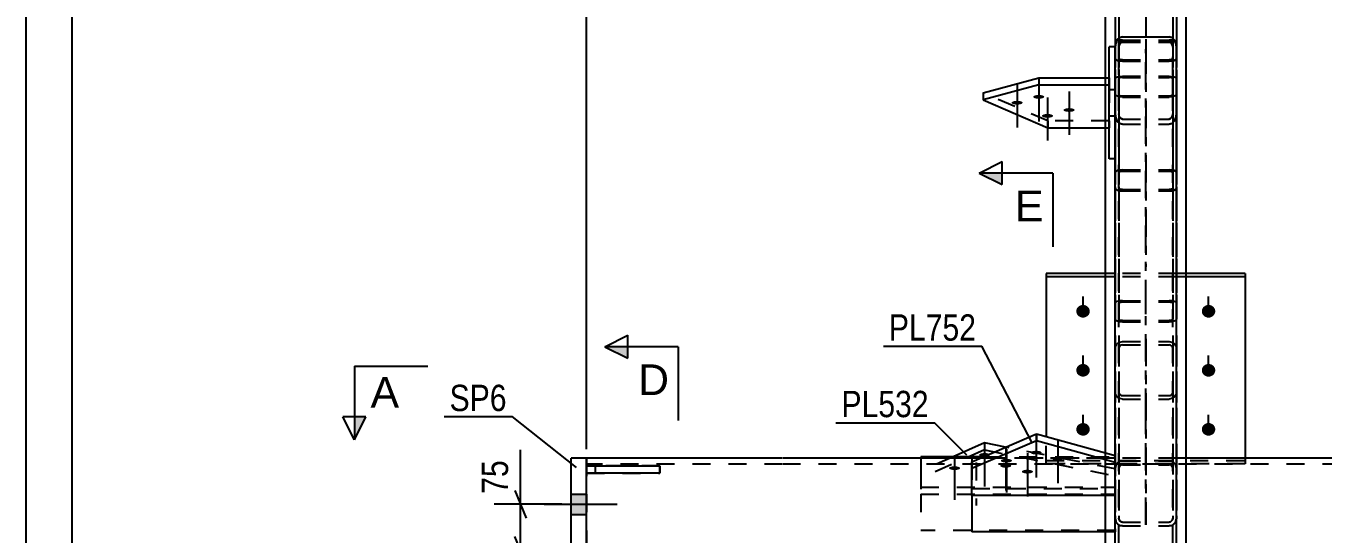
# Model space of a CAD drawing. Header units: millimetres. Extents: x 0 to 1189, y 0 to 841.
# Drawn here: x 0 to 141.2, y 499.6 to 554.8 of the extents above; entities that cross this region are included whole.
import ezdxf

# ---------------------------------------------------------------- set-up
doc = ezdxf.new("R2010")
doc.units = ezdxf.units.MM
doc.linetypes.add('DXK_LINE_DOT2', pattern=[3.9198, 1.9599, -1.9599])
doc.linetypes.add('DXK_LINE_DOT3', pattern=[5.9187, 2.979, -0.9799, 0.9799, -0.9799])
doc.styles.add('Arial', font='ARIAL.TTF', dxfattribs={"height": 0.2})
doc.styles.add('Arial Narrow', font='ARIALN.TTF', dxfattribs={"height": 0.2})

# ---------------------------------------------------------------- blocks, each defined once
blk = doc.blocks.new('Unknown-761549426-1125')
at = {"color": 5, "linetype": 'Continuous'}
for p, q in [((0, 841), (0, 0)), ((5, 836), (5, 5))]:
    blk.add_line(p, q, dxfattribs=at)
blk = doc.blocks.new('Part-761549426-4710 - 4700')
at = {"color": 7, "linetype": 'DXK_LINE_DOT3'}
blk.add_line((121.93, 570.38), (121.93, 528.64), dxfattribs=at)
at = {"color": 7, "linetype": 'DXK_LINE_DOT2'}
for p, q in [((119.09, 562.1), (119.4, 562.12)), ((119.4, 562.12), (124.47, 562.12)), ((124.47, 562.12), (124.77, 562.1)), ((118.6, 561.85), (118.66, 561.95)), ((118.6, 560.11), (118.6, 561.85)), ((118.6, 561.85), (118.6, 538.91)), ((118.66, 561.95), (118.84, 562.04)), ((118.84, 562.04), (119.09, 562.1)), ((119.03, 561.9), (119, 561.85)), ((119, 560.11), (119, 561.85)), ((119, 561.85), (119, 538.91)), ((119.12, 561.94), (119.03, 561.9)), ((119.25, 561.97), (119.12, 561.94)), ((119.4, 561.98), (119.25, 561.97)), ((119.4, 561.98), (124.47, 561.98)), ((124.62, 561.97), (124.47, 561.98)), ((124.75, 561.94), (124.62, 561.97)), ((124.84, 561.9), (124.75, 561.94)), ((124.77, 562.1), (125.03, 562.04)), ((124.87, 561.84), (124.84, 561.9)), ((124.87, 560.11), (124.87, 561.84)), ((124.87, 561.84), (124.87, 538.91)), ((125.03, 562.04), (125.21, 561.95)), ((125.21, 561.95), (125.27, 561.84)), ((125.27, 560.11), (125.27, 561.84)), ((125.27, 561.84), (125.27, 538.91)), ((118.6, 560.11), (118.6, 537.17)), ((118.66, 560.01), (118.6, 560.11)), ((118.84, 559.92), (118.66, 560.01)), ((119.09, 559.86), (118.84, 559.92)), ((119, 560.11), (119, 537.17)), ((119, 560.11), (119.03, 560.06)), ((119.03, 560.06), (119.12, 560.02)), ((119.4, 559.84), (119.09, 559.86)), ((119.12, 560.02), (119.25, 559.99)), ((119.25, 559.99), (119.4, 559.98)), ((119.4, 559.98), (124.47, 559.98)), ((119.4, 559.84), (124.47, 559.84)), ((124.47, 559.98), (124.62, 559.99)), ((124.77, 559.86), (124.47, 559.84)), ((124.62, 559.99), (124.75, 560.02)), ((124.75, 560.02), (124.84, 560.06)), ((125.03, 559.92), (124.77, 559.86)), ((124.84, 560.06), (124.87, 560.11)), ((124.87, 560.11), (124.87, 537.17)), ((125.21, 560.01), (125.03, 559.92)), ((125.27, 560.11), (125.21, 560.01)), ((125.27, 560.11), (125.27, 537.17)), ((118.66, 539.01), (118.6, 538.91)), ((118.6, 537.17), (118.6, 538.91)), ((118.83, 539.1), (118.66, 539.01)), ((119.09, 539.16), (118.83, 539.1)), ((119, 538.91), (119.03, 538.96)), ((119, 537.17), (119, 538.91)), ((119.03, 538.96), (119.12, 539)), ((119.4, 539.18), (119.09, 539.16)), ((119.12, 539), (119.25, 539.03)), ((119.25, 539.03), (119.4, 539.04)), ((119.4, 539.18), (124.47, 539.18)), ((119.4, 539.04), (124.47, 539.04)), ((124.77, 539.16), (124.47, 539.18)), ((124.47, 539.04), (124.62, 539.03)), ((124.62, 539.03), (124.75, 539)), ((124.75, 539), (124.84, 538.96)), ((125.03, 539.1), (124.77, 539.16)), ((124.84, 538.96), (124.87, 538.91)), ((124.87, 538.91), (124.87, 537.17)), ((125.21, 539.01), (125.03, 539.1)), ((125.27, 538.91), (125.21, 539.01)), ((125.27, 537.17), (125.27, 538.91)), ((118.6, 537.17), (118.66, 537.07)), ((118.66, 537.07), (118.83, 536.98)), ((118.83, 536.98), (119.09, 536.92)), ((119.03, 537.12), (119, 537.17)), ((119.12, 537.08), (119.03, 537.12)), ((119.09, 536.92), (119.4, 536.9)), ((119.25, 537.05), (119.12, 537.08)), ((119.4, 537.04), (119.25, 537.05)), ((119.4, 537.04), (124.47, 537.04)), ((119.4, 536.9), (124.47, 536.9)), ((124.62, 537.05), (124.47, 537.04)), ((124.47, 536.9), (124.77, 536.92)), ((124.75, 537.08), (124.62, 537.05)), ((124.84, 537.12), (124.75, 537.08)), ((124.77, 536.92), (125.03, 536.98)), ((124.87, 537.17), (124.84, 537.12)), ((125.03, 536.98), (125.21, 537.07)), ((125.21, 537.07), (125.27, 537.17))]:
    blk.add_line(p, q, dxfattribs=at)
blk = doc.blocks.new('Bolt-761549426-4702 - 4700')
at = {"linetype": 'Continuous'}
for points in [[(107.92, 546.7), (108.05, 546.69), (108.17, 546.68), (108.28, 546.66), (108.37, 546.63), (108.44, 546.59), (108.49, 546.56), (108.52, 546.51), (108.52, 546.47), (108.49, 546.43), (108.44, 546.39), (108.37, 546.35), (108.28, 546.33), (108.17, 546.3), (108.05, 546.29), (107.92, 546.29), (107.8, 546.29), (107.68, 546.3), (107.57, 546.33), (107.48, 546.35), (107.4, 546.39), (107.35, 546.43), (107.33, 546.47), (107.33, 546.51), (107.35, 546.56), (107.4, 546.59), (107.48, 546.63), (107.57, 546.66), (107.68, 546.68), (107.8, 546.69)], [(110.28, 547.33), (110.4, 547.33), (110.52, 547.32), (110.63, 547.29), (110.72, 547.27), (110.8, 547.23), (110.85, 547.19), (110.87, 547.15), (110.87, 547.11), (110.85, 547.06), (110.8, 547.03), (110.72, 546.99), (110.63, 546.96), (110.52, 546.94), (110.4, 546.93), (110.28, 546.92), (110.15, 546.93), (110.03, 546.94), (109.92, 546.96), (109.83, 546.99), (109.76, 547.03), (109.71, 547.06), (109.68, 547.11), (109.68, 547.15), (109.71, 547.19), (109.76, 547.23), (109.83, 547.27), (109.92, 547.29), (110.03, 547.32), (110.15, 547.33)], [(111.23, 545.27), (111.36, 545.26), (111.48, 545.25), (111.58, 545.23), (111.68, 545.2), (111.75, 545.16), (111.8, 545.12), (111.83, 545.08), (111.83, 545.04), (111.8, 545), (111.75, 544.96), (111.68, 544.92), (111.58, 544.89), (111.48, 544.87), (111.36, 544.86), (111.23, 544.86), (111.11, 544.86), (110.99, 544.87), (110.88, 544.89), (110.79, 544.92), (110.71, 544.96), (110.66, 545), (110.63, 545.04), (110.63, 545.08), (110.66, 545.12), (110.71, 545.16), (110.79, 545.2), (110.88, 545.23), (110.99, 545.25), (111.11, 545.26)], [(113.58, 545.9), (113.71, 545.9), (113.83, 545.88), (113.94, 545.86), (114.03, 545.83), (114.1, 545.8), (114.15, 545.76), (114.18, 545.72), (114.18, 545.68), (114.15, 545.63), (114.1, 545.59), (114.03, 545.56), (113.94, 545.53), (113.83, 545.51), (113.71, 545.5), (113.58, 545.49), (113.46, 545.5), (113.34, 545.51), (113.23, 545.53), (113.14, 545.56), (113.06, 545.59), (113.01, 545.63), (112.99, 545.68), (112.99, 545.72), (113.01, 545.76), (113.06, 545.8), (113.14, 545.83), (113.23, 545.86), (113.34, 545.88), (113.46, 545.9)]]:
    blk.add_hatch(color=1, dxfattribs=at).paths.add_polyline_path(points)
at = {"color": 1, "linetype": 'Continuous'}
for p, q in [((107.92, 548.5), (107.92, 543.8)), ((110.28, 549.13), (110.28, 544.43)), ((111.23, 547.07), (111.23, 542.37)), ((113.58, 547.7), (113.58, 543))]:
    blk.add_line(p, q, dxfattribs=at)
blk = doc.blocks.new('Part-761549426-4707 - 4700')
at = {"color": 2, "linetype": 'Continuous'}
for p, q in [((118.6, 552.56), (117.93, 552.56)), ((117.93, 540.38), (117.93, 552.56)), ((117.93, 545.05), (118.6, 545.05)), ((118.6, 540.38), (117.93, 540.38))]:
    blk.add_line(p, q, dxfattribs=at)
at = {"color": 7, "linetype": 'DXK_LINE_DOT2'}
for p, q in [((118.6, 540.38), (118.6, 552.56)), ((118.6, 547.9), (117.93, 547.9))]:
    blk.add_line(p, q, dxfattribs=at)
blk = doc.blocks.new('Part-761549426-4708 - 4700')
at = {"color": 2, "linetype": 'Continuous'}
for p, q in [((118.6, 575.96), (118.66, 576.07)), ((118.6, 575.96), (118.6, 552.52)), ((118.66, 576.07), (118.84, 576.16)), ((118.84, 576.16), (119.1, 576.22)), ((119.1, 576.22), (119.4, 576.24)), ((119.4, 576.24), (124.47, 576.24)), ((124.47, 576.24), (124.77, 576.22)), ((124.77, 576.22), (125.03, 576.16)), ((125.03, 576.16), (125.21, 576.07)), ((125.21, 576.07), (125.27, 575.96)), ((125.27, 575.96), (125.27, 552.52)), ((118.66, 553.13), (118.6, 553.03)), ((118.77, 553.19), (118.66, 553.13)), ((125.21, 553.13), (125.1, 553.19)), ((125.27, 553.03), (125.21, 553.13))]:
    blk.add_line(p, q, dxfattribs=at)
at = {"color": 7, "linetype": 'DXK_LINE_DOT2'}
for p, q in [((118.6, 574.23), (118.6, 575.96)), ((119.03, 576.02), (119, 575.96)), ((119, 574.23), (119, 575.96)), ((119, 575.96), (119, 553.03)), ((119.12, 576.06), (119.03, 576.02)), ((119.25, 576.09), (119.12, 576.06)), ((119.4, 576.1), (119.25, 576.09)), ((119.4, 576.1), (124.47, 576.1)), ((124.62, 576.09), (124.47, 576.1)), ((124.75, 576.06), (124.62, 576.09)), ((124.84, 576.02), (124.75, 576.06)), ((124.87, 575.96), (124.84, 576.02)), ((124.87, 574.23), (124.87, 575.96)), ((124.87, 575.96), (124.87, 553.03)), ((125.27, 574.23), (125.27, 575.96)), ((118.6, 574.23), (118.6, 551.29)), ((118.66, 574.13), (118.6, 574.23)), ((118.84, 574.04), (118.66, 574.13)), ((119.1, 573.98), (118.84, 574.04)), ((119, 574.23), (119, 551.29)), ((119, 574.23), (119.03, 574.18)), ((119.03, 574.18), (119.12, 574.13)), ((119.4, 573.96), (119.1, 573.98)), ((119.12, 574.13), (119.25, 574.11)), ((119.25, 574.11), (119.4, 574.09)), ((119.4, 574.09), (124.47, 574.09)), ((119.4, 573.96), (124.47, 573.96)), ((124.47, 574.09), (124.62, 574.11)), ((124.77, 573.98), (124.47, 573.96)), ((124.62, 574.11), (124.75, 574.13)), ((124.75, 574.13), (124.77, 574.15)), ((124.77, 574.15), (124.84, 574.18)), ((125.03, 574.04), (124.77, 573.98)), ((124.84, 574.18), (124.87, 574.23)), ((124.87, 574.23), (124.87, 551.29)), ((125.21, 574.13), (125.03, 574.04)), ((125.27, 574.23), (125.21, 574.13)), ((125.27, 574.23), (125.27, 551.29)), ((118.6, 551.29), (118.6, 552.52)), ((118.83, 553.22), (118.77, 553.19)), ((119.09, 553.28), (118.83, 553.22)), ((119, 553.03), (119.03, 553.08)), ((119, 551.29), (119, 553.03)), ((119.03, 553.08), (119.12, 553.12)), ((119.4, 553.3), (119.09, 553.28)), ((119.12, 553.12), (119.25, 553.15)), ((119.25, 553.15), (119.4, 553.16)), ((119.4, 553.3), (124.47, 553.3)), ((119.4, 553.16), (124.47, 553.16)), ((124.77, 553.28), (124.47, 553.3)), ((124.47, 553.16), (124.62, 553.15)), ((124.62, 553.15), (124.75, 553.12)), ((124.75, 553.12), (124.84, 553.08)), ((125.03, 553.22), (124.77, 553.28)), ((124.84, 553.08), (124.87, 553.03)), ((124.87, 553.03), (124.87, 551.29)), ((125.1, 553.19), (125.03, 553.22)), ((125.27, 551.29), (125.27, 552.52)), ((118.6, 551.29), (118.66, 551.19)), ((118.66, 551.19), (118.83, 551.1)), ((118.83, 551.1), (119.09, 551.04)), ((119.03, 551.24), (119, 551.29)), ((119.12, 551.2), (119.03, 551.24)), ((119.09, 551.04), (119.4, 551.02)), ((119.25, 551.17), (119.12, 551.2)), ((119.4, 551.16), (119.25, 551.17)), ((119.4, 551.16), (124.47, 551.16)), ((119.4, 551.02), (124.47, 551.02)), ((124.62, 551.17), (124.47, 551.16)), ((124.47, 551.02), (124.77, 551.04)), ((124.75, 551.2), (124.62, 551.17)), ((124.84, 551.24), (124.75, 551.2)), ((124.77, 551.04), (125.03, 551.1)), ((124.87, 551.29), (124.84, 551.24)), ((125.03, 551.1), (125.21, 551.19)), ((125.21, 551.19), (125.27, 551.29))]:
    blk.add_line(p, q, dxfattribs=at)
at = {"color": 7, "linetype": 'DXK_LINE_DOT3'}
blk.add_line((121.93, 575.1), (121.93, 552.16), dxfattribs=at)
blk = doc.blocks.new('Part-761549426-4775 - 4700')
at = {"color": 2, "linetype": 'Continuous'}
for p, q in [((59.36, 487.82), (59.36, 507.82)), ((61.03, 507.82), (59.36, 507.82)), ((61.03, 487.82), (61.03, 507.82)), ((61.03, 487.82), (59.36, 487.82))]:
    blk.add_line(p, q, dxfattribs=at)
blk = doc.blocks.new('Bolt-761549426-4711 - 4700')
at = {"linetype": 'Continuous'}
for points in [[(110, 508.64), (110.12, 508.63), (110.24, 508.62), (110.35, 508.6), (110.44, 508.57), (110.52, 508.53), (110.57, 508.5), (110.59, 508.45), (110.59, 508.41), (110.57, 508.37), (110.52, 508.33), (110.44, 508.29), (110.35, 508.27), (110.24, 508.24), (110.12, 508.23), (110, 508.23), (109.87, 508.23), (109.75, 508.24), (109.64, 508.27), (109.55, 508.29), (109.48, 508.33), (109.43, 508.37), (109.4, 508.41), (109.4, 508.45), (109.43, 508.5), (109.48, 508.53), (109.55, 508.57), (109.64, 508.6), (109.75, 508.62), (109.87, 508.63)], [(106.69, 507.21), (106.81, 507.2), (106.93, 507.19), (107.04, 507.17), (107.13, 507.14), (107.21, 507.1), (107.26, 507.06), (107.28, 507.02), (107.28, 506.98), (107.26, 506.94), (107.21, 506.9), (107.13, 506.86), (107.04, 506.84), (106.93, 506.81), (106.81, 506.8), (106.69, 506.8), (106.56, 506.8), (106.44, 506.81), (106.34, 506.84), (106.24, 506.86), (106.17, 506.9), (106.12, 506.94), (106.09, 506.98), (106.09, 507.02), (106.12, 507.06), (106.17, 507.1), (106.24, 507.14), (106.34, 507.17), (106.44, 507.19), (106.56, 507.2)], [(112.35, 508), (112.47, 508), (112.59, 507.98), (112.7, 507.96), (112.8, 507.93), (112.87, 507.9), (112.92, 507.86), (112.95, 507.82), (112.95, 507.77), (112.92, 507.73), (112.87, 507.69), (112.8, 507.66), (112.7, 507.63), (112.59, 507.61), (112.47, 507.59), (112.35, 507.59), (112.22, 507.59), (112.11, 507.61), (112, 507.63), (111.9, 507.66), (111.83, 507.69), (111.78, 507.73), (111.75, 507.77), (111.75, 507.82), (111.78, 507.86), (111.83, 507.9), (111.9, 507.93), (112, 507.96), (112.11, 507.98), (112.22, 508)], [(109.04, 506.57), (109.17, 506.57), (109.29, 506.55), (109.39, 506.53), (109.49, 506.5), (109.56, 506.47), (109.61, 506.43), (109.64, 506.39), (109.64, 506.34), (109.61, 506.3), (109.56, 506.26), (109.49, 506.23), (109.39, 506.2), (109.29, 506.18), (109.17, 506.16), (109.04, 506.16), (108.92, 506.16), (108.8, 506.18), (108.69, 506.2), (108.6, 506.23), (108.52, 506.26), (108.47, 506.3), (108.44, 506.34), (108.44, 506.39), (108.47, 506.43), (108.52, 506.47), (108.6, 506.5), (108.69, 506.53), (108.8, 506.55), (108.92, 506.57)]]:
    blk.add_hatch(color=1, dxfattribs=at).paths.add_polyline_path(points)
at = {"color": 1, "linetype": 'Continuous'}
for p, q in [((110, 510.44), (110, 505.74)), ((106.69, 509.01), (106.69, 504.31)), ((112.35, 509.8), (112.35, 505.1)), ((109.04, 508.37), (109.04, 503.67))]:
    blk.add_line(p, q, dxfattribs=at)
blk = doc.blocks.new('Part-761549426-4720 - 4700')
at = {"color": 2, "linetype": 'Continuous'}
for p, q in [((119.09, 553.58), (119.4, 553.66)), ((119.4, 553.66), (124.47, 553.66)), ((124.47, 553.66), (124.77, 553.58)), ((118.6, 552.52), (118.66, 552.96)), ((118.6, 326.09), (118.6, 552.52)), ((118.66, 552.96), (118.83, 553.33)), ((118.83, 553.33), (119.09, 553.58)), ((124.77, 553.58), (125.03, 553.33)), ((125.03, 553.33), (125.21, 552.96)), ((125.21, 552.96), (125.27, 552.52)), ((125.26, 326.09), (125.27, 552.52))]:
    blk.add_line(p, q, dxfattribs=at)
at = {"color": 7, "linetype": 'DXK_LINE_DOT2'}
for p, q in [((119.03, 552.74), (119, 552.52)), ((119, 326.09), (119, 552.52)), ((119.12, 552.92), (119.03, 552.74)), ((119.25, 553.05), (119.12, 552.92)), ((119.4, 553.09), (119.25, 553.05)), ((119.4, 553.09), (124.47, 553.09)), ((124.62, 553.05), (124.47, 553.09)), ((124.75, 552.92), (124.62, 553.05)), ((124.84, 552.74), (124.75, 552.92)), ((124.87, 552.52), (124.84, 552.74)), ((124.86, 326.09), (124.87, 552.52)), ((118.66, 544.85), (118.6, 545.28)), ((119.03, 545.07), (119, 545.28)), ((124.84, 545.07), (124.87, 545.28)), ((125.27, 545.28), (125.21, 544.85)), ((118.83, 544.48), (118.66, 544.85)), ((119.09, 544.23), (118.83, 544.48)), ((119.09, 544.93), (119.03, 545.07)), ((119.12, 544.88), (119.09, 544.93)), ((119.4, 544.14), (119.09, 544.23)), ((119.12, 544.88), (119.25, 544.76)), ((119.25, 544.76), (119.4, 544.71)), ((119.4, 544.71), (124.47, 544.71)), ((119.4, 544.14), (124.47, 544.14)), ((124.47, 544.71), (124.62, 544.76)), ((124.77, 544.23), (124.47, 544.14)), ((124.62, 544.76), (124.75, 544.88)), ((124.75, 544.88), (124.77, 544.93)), ((124.77, 544.93), (124.84, 545.07)), ((125.03, 544.48), (124.77, 544.23)), ((125.21, 544.85), (125.03, 544.48))]:
    blk.add_line(p, q, dxfattribs=at)
blk = doc.blocks.new('Part-761549426-4726 - 4700')
at = {"color": 7, "linetype": 'DXK_LINE_DOT2'}
for p, q in [((69.03, 506.99), (61.03, 506.99)), ((61.03, 506.99), (61.03, 506.19)), ((61.03, 506.19), (69.03, 506.19)), ((62.03, 506.19), (62.03, 506.99)), ((69.03, 506.19), (69.03, 506.99))]:
    blk.add_line(p, q, dxfattribs=at)
blk = doc.blocks.new('Part-761549426-4727 - 4700')
at = {"color": 2, "linetype": 'Continuous'}
for p, q in [((104.23, 547.55), (110.27, 549.18)), ((110.27, 548.43), (104.23, 546.8)), ((110.27, 549.18), (117.93, 549.18)), ((110.27, 549.18), (110.27, 548.43)), ((110.27, 548.43), (117.93, 548.43)), ((117.93, 549.18), (117.93, 548.43)), ((104.23, 547.55), (104.23, 546.8)), ((104.23, 546.8), (111.26, 543.76)), ((111.26, 543.76), (117.93, 543.76))]:
    blk.add_line(p, q, dxfattribs=at)
at = {"color": 7, "linetype": 'DXK_LINE_DOT2'}
for p, q in [((117.93, 548.43), (117.93, 543.76)), ((111.26, 544.51), (104.23, 547.55)), ((117.93, 544.51), (111.26, 544.51)), ((111.26, 544.51), (111.26, 543.76))]:
    blk.add_line(p, q, dxfattribs=at)
blk = doc.blocks.new('Bolt-761549426-4740 - 4700')
at = {"linetype": 'Continuous'}
for points in [[(115.1, 524.5), (115.25, 524.48), (115.4, 524.44), (115.53, 524.37), (115.64, 524.27), (115.74, 524.15), (115.8, 524.02), (115.83, 523.88), (115.83, 523.74), (115.8, 523.59), (115.74, 523.46), (115.64, 523.35), (115.53, 523.25), (115.4, 523.18), (115.25, 523.13), (115.1, 523.12), (114.95, 523.13), (114.8, 523.18), (114.67, 523.25), (114.56, 523.35), (114.46, 523.46), (114.4, 523.59), (114.37, 523.74), (114.37, 523.88), (114.4, 524.02), (114.46, 524.15), (114.56, 524.27), (114.67, 524.37), (114.8, 524.44), (114.95, 524.48)], [(128.77, 524.5), (128.92, 524.48), (129.06, 524.44), (129.2, 524.36), (129.31, 524.27), (129.4, 524.15), (129.46, 524.02), (129.5, 523.88), (129.5, 523.74), (129.46, 523.59), (129.4, 523.46), (129.31, 523.35), (129.2, 523.25), (129.06, 523.18), (128.92, 523.13), (128.77, 523.12), (128.61, 523.13), (128.47, 523.18), (128.34, 523.25), (128.22, 523.35), (128.13, 523.46), (128.07, 523.59), (128.04, 523.74), (128.04, 523.88), (128.07, 524.02), (128.13, 524.15), (128.22, 524.27), (128.34, 524.36), (128.47, 524.44), (128.61, 524.48)], [(115.1, 518.08), (115.25, 518.06), (115.4, 518.02), (115.53, 517.94), (115.64, 517.85), (115.73, 517.73), (115.8, 517.6), (115.83, 517.46), (115.83, 517.31), (115.8, 517.17), (115.73, 517.04), (115.64, 516.93), (115.53, 516.83), (115.4, 516.76), (115.25, 516.71), (115.1, 516.7), (114.95, 516.71), (114.8, 516.76), (114.67, 516.83), (114.55, 516.93), (114.46, 517.04), (114.4, 517.17), (114.37, 517.31), (114.37, 517.46), (114.4, 517.6), (114.46, 517.73), (114.55, 517.85), (114.67, 517.94), (114.8, 518.02), (114.95, 518.06)], [(128.77, 518.08), (128.92, 518.06), (129.06, 518.02), (129.2, 517.94), (129.31, 517.85), (129.4, 517.73), (129.46, 517.6), (129.5, 517.46), (129.5, 517.31), (129.46, 517.17), (129.4, 517.04), (129.31, 516.92), (129.2, 516.83), (129.06, 516.76), (128.92, 516.71), (128.77, 516.7), (128.61, 516.71), (128.47, 516.76), (128.34, 516.83), (128.22, 516.92), (128.13, 517.04), (128.07, 517.17), (128.04, 517.31), (128.04, 517.46), (128.07, 517.6), (128.13, 517.73), (128.22, 517.85), (128.34, 517.94), (128.47, 518.02), (128.61, 518.06)], [(115.1, 511.65), (115.25, 511.64), (115.4, 511.59), (115.53, 511.52), (115.64, 511.43), (115.73, 511.31), (115.8, 511.18), (115.83, 511.04), (115.83, 510.89), (115.8, 510.75), (115.73, 510.62), (115.64, 510.5), (115.53, 510.41), (115.4, 510.34), (115.25, 510.29), (115.1, 510.28), (114.95, 510.29), (114.8, 510.34), (114.67, 510.41), (114.55, 510.5), (114.46, 510.62), (114.4, 510.75), (114.37, 510.89), (114.37, 511.04), (114.4, 511.18), (114.46, 511.31), (114.55, 511.43), (114.67, 511.52), (114.8, 511.59), (114.95, 511.64)], [(128.77, 511.65), (128.92, 511.64), (129.06, 511.59), (129.2, 511.52), (129.31, 511.43), (129.4, 511.31), (129.46, 511.18), (129.5, 511.04), (129.5, 510.89), (129.46, 510.75), (129.4, 510.62), (129.31, 510.5), (129.2, 510.41), (129.06, 510.34), (128.92, 510.29), (128.77, 510.28), (128.61, 510.29), (128.47, 510.34), (128.34, 510.41), (128.22, 510.5), (128.13, 510.62), (128.07, 510.75), (128.04, 510.89), (128.04, 511.04), (128.07, 511.18), (128.13, 511.31), (128.22, 511.43), (128.34, 511.52), (128.47, 511.59), (128.61, 511.64)]]:
    blk.add_hatch(color=1, dxfattribs=at).paths.add_polyline_path(points)
at = {"color": 1, "linetype": 'Continuous'}
for p, q in [((115.1, 523.51), (115.1, 525.4)), ((128.77, 523.51), (128.77, 525.4)), ((115.1, 517.09), (115.1, 518.98)), ((128.77, 517.09), (128.77, 518.98)), ((115.1, 510.67), (115.1, 512.56)), ((128.77, 510.67), (128.77, 512.56))]:
    blk.add_line(p, q, dxfattribs=at)
at = {"color": 1, "linetype": 'DXK_LINE_DOT2'}
for p, q in [((121.93, 523.51), (121.93, 525.4)), ((121.93, 510.67), (121.93, 512.56))]:
    blk.add_line(p, q, dxfattribs=at)
blk = doc.blocks.new('Part-761549426-4745 - 4700')
at = {"color": 7, "linetype": 'DXK_LINE_DOT2'}
for p, q in [((104.38, 508.73), (97.43, 505.67)), ((104.38, 509.49), (104.38, 508.73)), ((104.38, 508.73), (118.6, 505.91)), ((118.6, 506.66), (106.67, 509.03)), ((100.95, 507.97), (97.43, 506.42)), ((97.43, 506.42), (97.43, 503.91)), ((118.6, 503.91), (118.6, 506.66)), ((97.43, 504.66), (118.6, 504.66)), ((97.43, 503.91), (118.6, 503.91))]:
    blk.add_line(p, q, dxfattribs=at)
at = {"color": 2, "linetype": 'Continuous'}
for p, q in [((104.38, 509.49), (100.95, 507.97)), ((106.67, 509.03), (104.38, 509.49))]:
    blk.add_line(p, q, dxfattribs=at)
blk = doc.blocks.new('Part-761549426-4821 - 4700')
at = {"color": 2, "linetype": 'Continuous'}
for p, q in [((103.9, 507.83), (103, 507.83)), ((103, 507.83), (103, 507.44)), ((103, 503.77), (103, 499.83)), ((118.6, 499.83), (103, 499.83))]:
    blk.add_line(p, q, dxfattribs=at)
at = {"color": 7, "linetype": 'DXK_LINE_DOT2'}
for p, q in [((103, 507.44), (103, 503.77)), ((118.6, 507.83), (103.9, 507.83)), ((118.6, 507.83), (118.6, 499.83))]:
    blk.add_line(p, q, dxfattribs=at)
blk = doc.blocks.new('Part-761549426-4757 - 4700')
at = {"color": 2, "linetype": 'Continuous'}
for p, q in [((103, 507.44), (110.03, 510.48)), ((110.03, 510.48), (118.6, 508.12)), ((110.03, 510.48), (110.03, 509.73)), ((110.03, 509.73), (103, 506.69)), ((118.6, 507.37), (110.03, 509.73)), ((103, 503.77), (103, 507.44)), ((118.6, 503.77), (103, 503.77))]:
    blk.add_line(p, q, dxfattribs=at)
at = {"color": 7, "linetype": 'DXK_LINE_DOT2'}
for p, q in [((118.6, 508.12), (118.6, 503.77)), ((103, 504.52), (118.6, 504.52))]:
    blk.add_line(p, q, dxfattribs=at)
blk = doc.blocks.new('Bolt-761549426-4808 - 4700')
at = {"linetype": 'Continuous'}
for points in [[(104.38, 507.98), (104.26, 507.98), (104.14, 508), (104.03, 508.02), (103.94, 508.05), (103.86, 508.08), (103.81, 508.12), (103.79, 508.16), (103.79, 508.21), (103.81, 508.25), (103.86, 508.29), (103.94, 508.32), (104.03, 508.35), (104.14, 508.37), (104.26, 508.39), (104.38, 508.39), (104.51, 508.39), (104.63, 508.37), (104.74, 508.35), (104.83, 508.32), (104.9, 508.29), (104.95, 508.25), (104.98, 508.21), (104.98, 508.16), (104.95, 508.12), (104.9, 508.08), (104.83, 508.05), (104.74, 508.02), (104.63, 508), (104.51, 507.98)], [(106.75, 507.35), (106.63, 507.36), (106.51, 507.37), (106.4, 507.39), (106.31, 507.42), (106.23, 507.45), (106.18, 507.49), (106.16, 507.53), (106.16, 507.58), (106.18, 507.62), (106.23, 507.66), (106.31, 507.69), (106.4, 507.72), (106.51, 507.74), (106.63, 507.76), (106.75, 507.76), (106.88, 507.76), (107, 507.74), (107.11, 507.72), (107.2, 507.69), (107.27, 507.66), (107.32, 507.62), (107.35, 507.58), (107.35, 507.53), (107.32, 507.49), (107.27, 507.45), (107.2, 507.42), (107.11, 507.39), (107, 507.37), (106.88, 507.36)], [(101.11, 506.54), (100.99, 506.54), (100.87, 506.56), (100.76, 506.58), (100.67, 506.61), (100.59, 506.64), (100.54, 506.68), (100.52, 506.72), (100.52, 506.77), (100.54, 506.81), (100.59, 506.85), (100.67, 506.88), (100.76, 506.91), (100.87, 506.93), (100.99, 506.95), (101.11, 506.95), (101.24, 506.95), (101.36, 506.93), (101.46, 506.91), (101.56, 506.88), (101.63, 506.85), (101.68, 506.81), (101.71, 506.77), (101.71, 506.72), (101.68, 506.68), (101.63, 506.64), (101.56, 506.61), (101.46, 506.58), (101.36, 506.56), (101.24, 506.54)]]:
    blk.add_hatch(color=1, dxfattribs=at).paths.add_polyline_path(points)
at = {"color": 1, "linetype": 'Continuous'}
for p, q in [((104.38, 509.44), (104.38, 504.74)), ((106.75, 508.81), (106.75, 504.11)), ((101.11, 508), (101.11, 503.3))]:
    blk.add_line(p, q, dxfattribs=at)
at = {"color": 1, "linetype": 'DXK_LINE_DOT2'}
blk.add_line((103.48, 507.37), (103.48, 502.67), dxfattribs=at)
blk = doc.blocks.new('Part-761549426-4811 - 4700')
at = {"color": 7, "linetype": 'DXK_LINE_DOT2'}
for p, q in [((118.6, 549.11), (118.66, 549.22)), ((118.6, 547.38), (118.6, 549.11)), ((118.6, 549.11), (118.6, 524.68)), ((118.66, 549.22), (118.84, 549.31)), ((118.84, 549.31), (119.09, 549.36)), ((119.03, 549.16), (119, 549.11)), ((119, 547.38), (119, 549.11)), ((119, 549.11), (119, 524.68)), ((119.12, 549.21), (119.03, 549.16)), ((119.09, 549.36), (119.4, 549.39)), ((119.25, 549.24), (119.12, 549.21)), ((119.4, 549.25), (119.25, 549.24)), ((119.4, 549.39), (124.47, 549.39)), ((119.4, 549.25), (124.47, 549.25)), ((124.47, 549.39), (124.77, 549.36)), ((124.62, 549.24), (124.47, 549.25)), ((124.75, 549.21), (124.62, 549.24)), ((124.84, 549.16), (124.75, 549.21)), ((124.77, 549.36), (125.03, 549.31)), ((124.87, 549.11), (124.84, 549.16)), ((124.87, 547.38), (124.87, 549.11)), ((124.87, 549.11), (124.87, 524.68)), ((125.03, 549.31), (125.21, 549.22)), ((125.21, 549.22), (125.27, 549.11)), ((125.27, 547.38), (125.27, 549.11)), ((125.27, 549.11), (125.27, 524.68)), ((118.6, 547.38), (118.6, 522.95)), ((118.66, 547.27), (118.6, 547.38)), ((118.84, 547.19), (118.66, 547.27)), ((119.09, 547.13), (118.84, 547.19)), ((119, 547.38), (119, 522.95)), ((119, 547.38), (119.03, 547.33)), ((119.03, 547.33), (119.12, 547.28)), ((119.4, 547.11), (119.09, 547.13)), ((119.12, 547.28), (119.25, 547.25)), ((119.25, 547.25), (119.4, 547.24)), ((119.4, 547.24), (124.47, 547.24)), ((119.4, 547.11), (124.47, 547.11)), ((124.47, 547.24), (124.62, 547.25)), ((124.77, 547.13), (124.47, 547.11)), ((124.62, 547.25), (124.75, 547.28)), ((124.75, 547.28), (124.84, 547.33)), ((125.03, 547.19), (124.77, 547.13)), ((124.84, 547.33), (124.87, 547.38)), ((124.87, 547.38), (124.87, 522.95)), ((125.21, 547.27), (125.03, 547.19)), ((125.27, 547.38), (125.21, 547.27)), ((125.27, 547.38), (125.27, 522.95)), ((118.66, 524.79), (118.6, 524.68)), ((118.6, 522.95), (118.6, 524.68)), ((118.83, 524.87), (118.66, 524.79)), ((119.09, 524.93), (118.83, 524.87)), ((119, 524.68), (119.03, 524.73)), ((119, 522.95), (119, 524.68)), ((119.03, 524.73), (119.12, 524.78)), ((119.4, 524.95), (119.09, 524.93)), ((119.12, 524.78), (119.25, 524.81)), ((119.25, 524.81), (119.4, 524.82)), ((119.4, 524.95), (124.47, 524.95)), ((119.4, 524.82), (124.47, 524.82)), ((124.77, 524.93), (124.47, 524.95)), ((124.47, 524.82), (124.62, 524.81)), ((124.62, 524.81), (124.75, 524.78)), ((124.75, 524.78), (124.84, 524.73)), ((125.03, 524.87), (124.77, 524.93)), ((124.84, 524.73), (124.87, 524.68)), ((124.87, 524.68), (124.87, 522.95)), ((125.21, 524.79), (125.03, 524.87)), ((125.27, 524.68), (125.21, 524.79)), ((125.27, 522.95), (125.27, 524.68)), ((118.6, 522.95), (118.66, 522.84)), ((118.66, 522.84), (118.83, 522.75)), ((118.83, 522.75), (119.09, 522.69)), ((119.03, 522.9), (119, 522.95)), ((119.12, 522.85), (119.03, 522.9)), ((119.09, 522.69), (119.4, 522.67)), ((119.25, 522.82), (119.12, 522.85)), ((119.4, 522.81), (119.25, 522.82)), ((119.4, 522.81), (124.47, 522.81)), ((119.4, 522.67), (124.47, 522.67)), ((124.62, 522.82), (124.47, 522.81)), ((124.47, 522.67), (124.77, 522.69)), ((124.75, 522.85), (124.62, 522.82)), ((124.84, 522.9), (124.75, 522.85)), ((124.77, 522.69), (125.03, 522.75)), ((124.87, 522.95), (124.84, 522.9)), ((125.03, 522.75), (125.21, 522.84)), ((125.21, 522.84), (125.27, 522.95))]:
    blk.add_line(p, q, dxfattribs=at)
blk = doc.blocks.new('Part-761549426-4816 - 4700')
at = {"color": 2, "linetype": 'Continuous'}
for p, q in [((97.43, 507.97), (97.43, 507.82)), ((104.22, 507.97), (97.43, 507.97))]:
    blk.add_line(p, q, dxfattribs=at)
at = {"color": 7, "linetype": 'DXK_LINE_DOT2'}
for p, q in [((97.43, 507.82), (97.43, 499.97)), ((104.22, 507.97), (118.6, 507.97)), ((118.6, 507.97), (118.6, 499.97)), ((118.6, 499.97), (97.43, 499.97))]:
    blk.add_line(p, q, dxfattribs=at)
blk = doc.blocks.new('Bolt-761549426-4827 - 4700')
at = {"linetype": 'Continuous'}
for points in [[(59.36, 503.92), (59.36, 501.72), (61.03, 501.72), (61.03, 503.92)], [(59.36, 503.92), (59.36, 501.72), (61.03, 501.72), (61.03, 503.92)], [(59.36, 493.92), (59.36, 491.72), (61.03, 491.72), (61.03, 493.92)], [(59.36, 493.92), (59.36, 491.72), (61.03, 491.72), (61.03, 493.92)]]:
    blk.add_hatch(color=1, dxfattribs=at).paths.add_polyline_path(points)
at = {"color": 1, "linetype": 'Continuous'}
for p, q in [((56.43, 502.82), (64.36, 502.82)), ((56.43, 502.82), (64.36, 502.82)), ((59.36, 503.92), (61.03, 503.92)), ((59.36, 503.92), (61.03, 503.92)), ((59.36, 501.72), (61.03, 501.72)), ((59.36, 501.72), (61.03, 501.72)), ((59.36, 493.92), (61.03, 493.92)), ((59.36, 493.92), (61.03, 493.92)), ((56.43, 492.82), (64.36, 492.82)), ((56.43, 492.82), (64.36, 492.82)), ((59.36, 491.72), (61.03, 491.72)), ((59.36, 491.72), (61.03, 491.72))]:
    blk.add_line(p, q, dxfattribs=at)
blk = doc.blocks.new('Part-761549426-4828 - 4700')
at = {"color": 2, "linetype": 'Continuous'}
for p, q in [((111.1, 527.93), (111.1, 510.19)), ((118.6, 527.93), (111.1, 527.93)), ((118.6, 527.57), (111.1, 527.57)), ((132.77, 527.93), (125.27, 527.93)), ((132.77, 527.57), (125.27, 527.57)), ((132.77, 527.93), (132.77, 507.82))]:
    blk.add_line(p, q, dxfattribs=at)
at = {"color": 7, "linetype": 'DXK_LINE_DOT2'}
for p, q in [((125.27, 527.93), (118.6, 527.93)), ((125.27, 527.57), (118.6, 527.57)), ((111.1, 507.21), (111.1, 510.19)), ((111.1, 507.57), (132.77, 507.57)), ((132.77, 507.21), (111.1, 507.21)), ((132.77, 507.82), (132.77, 507.21))]:
    blk.add_line(p, q, dxfattribs=at)
blk = doc.blocks.new('Part-761549426-4848 - 4700')
at = {"color": 2, "linetype": 'Continuous'}
for p, q in [((119.4, 553.66), (119.09, 553.58)), ((119.4, 553.66), (124.47, 553.66)), ((124.77, 553.58), (124.47, 553.66)), ((118.66, 552.96), (118.6, 552.52)), ((118.83, 553.33), (118.66, 552.96)), ((119.09, 553.58), (118.83, 553.33)), ((125.03, 553.33), (124.77, 553.58)), ((125.21, 552.96), (125.03, 553.33)), ((125.27, 552.52), (125.21, 552.96))]:
    blk.add_line(p, q, dxfattribs=at)
at = {"color": 7, "linetype": 'DXK_LINE_DOT2'}
for p, q in [((118.6, 552.52), (118.6, 501.31)), ((119, 552.52), (119.03, 552.74)), ((119, 552.52), (119, 501.31)), ((119.03, 552.74), (119.12, 552.92)), ((119.12, 552.92), (119.25, 553.05)), ((119.25, 553.05), (119.4, 553.09)), ((119.4, 553.09), (124.47, 553.09)), ((124.47, 553.09), (124.62, 553.05)), ((124.62, 553.05), (124.75, 552.92)), ((124.75, 552.92), (124.84, 552.74)), ((124.84, 552.74), (124.87, 552.52)), ((124.87, 552.52), (124.87, 501.31)), ((125.27, 552.52), (125.27, 501.31)), ((118.6, 545.28), (118.66, 544.85)), ((119.03, 545.07), (119, 545.28)), ((124.84, 545.07), (124.87, 545.28)), ((125.21, 544.85), (125.27, 545.28)), ((118.66, 544.85), (118.83, 544.48)), ((118.83, 544.48), (119.09, 544.23)), ((119.09, 544.93), (119.03, 545.07)), ((119.12, 544.88), (119.09, 544.93)), ((119.09, 544.23), (119.4, 544.14)), ((119.25, 544.76), (119.12, 544.88)), ((119.4, 544.71), (119.25, 544.76)), ((119.4, 544.71), (124.47, 544.71)), ((119.4, 544.14), (124.47, 544.14)), ((124.62, 544.76), (124.47, 544.71)), ((124.47, 544.14), (124.77, 544.23)), ((124.75, 544.88), (124.62, 544.76)), ((124.75, 544.88), (124.77, 544.93)), ((124.77, 544.93), (124.84, 545.07)), ((124.77, 544.23), (125.03, 544.48)), ((125.03, 544.48), (125.21, 544.85)), ((119.09, 507.49), (119.4, 507.55)), ((119.25, 507.09), (119.12, 507)), ((119.4, 507.12), (119.25, 507.09)), ((119.4, 507.55), (124.47, 507.55)), ((119.4, 507.12), (124.47, 507.12)), ((124.47, 507.55), (124.77, 507.49)), ((124.62, 507.09), (124.47, 507.12)), ((124.75, 507), (124.62, 507.09)), ((118.6, 506.7), (118.66, 507.02)), ((119.03, 506.86), (119, 506.7)), ((119.12, 507), (119.03, 506.86)), ((124.84, 506.86), (124.75, 507)), ((124.87, 506.7), (124.84, 506.86)), ((125.21, 507.02), (125.27, 506.7)), ((118.66, 500.98), (118.6, 501.31)), ((119, 501.31), (119.03, 501.14)), ((119.03, 501.14), (119.12, 501.01)), ((119.4, 500.46), (119.09, 500.52)), ((119.12, 501.01), (119.25, 500.91)), ((119.25, 500.91), (119.4, 500.88)), ((119.4, 500.88), (124.47, 500.88)), ((119.4, 500.46), (124.47, 500.46)), ((124.47, 500.88), (124.62, 500.91)), ((124.77, 500.52), (124.47, 500.46)), ((124.62, 500.91), (124.75, 501.01)), ((124.75, 501.01), (124.84, 501.14)), ((124.84, 501.14), (124.87, 501.31)), ((125.27, 501.31), (125.21, 500.98))]:
    blk.add_line(p, q, dxfattribs=at)
at = {"color": 7, "linetype": 'DXK_LINE_DOT3'}
blk.add_line((121.93, 500.58), (121.93, 552.32), dxfattribs=at)
at = {"color": 7, "linetype": 'DXK_LINE_DOT2'}
for centre, start, end in [((119.43, 506.73), 114.3189, 159.2407), ((124.43, 506.73), 20.7573, 65.679), ((119.43, 501.27), 200.7573, 245.679), ((124.43, 501.27), 294.3189, 339.2407)]:
    blk.add_arc(centre, 0.827, start, end, dxfattribs=at)
blk = doc.blocks.new('Part-761549426-4854 - 4700')
at = {"color": 7, "linetype": 'DXK_LINE_DOT2'}
for p, q in [((118.6, 519.77), (118.66, 520.05)), ((118.6, 519.77), (118.6, 501.31)), ((118.66, 520.05), (118.83, 520.3)), ((118.83, 520.3), (119.09, 520.46)), ((119.03, 519.91), (119, 519.77)), ((119, 519.77), (119, 501.31)), ((119.12, 520.03), (119.03, 519.91)), ((119.09, 520.46), (119.4, 520.52)), ((119.25, 520.11), (119.12, 520.03)), ((119.4, 520.14), (119.25, 520.11)), ((119.4, 520.52), (124.47, 520.52)), ((119.4, 520.14), (124.47, 520.14)), ((124.47, 520.52), (124.77, 520.46)), ((124.62, 520.11), (124.47, 520.14)), ((124.75, 520.03), (124.62, 520.11)), ((124.84, 519.91), (124.75, 520.03)), ((124.77, 520.46), (125.03, 520.3)), ((124.87, 519.77), (124.84, 519.91)), ((124.87, 519.77), (124.87, 501.31)), ((125.03, 520.3), (125.21, 520.05)), ((125.21, 520.05), (125.27, 519.77)), ((125.27, 519.77), (125.27, 501.31)), ((118.66, 514.72), (118.6, 515.01)), ((118.83, 514.47), (118.66, 514.72)), ((119.09, 514.31), (118.83, 514.47)), ((119, 515.01), (119.03, 514.86)), ((119.03, 514.86), (119.12, 514.74)), ((119.4, 514.25), (119.09, 514.31)), ((119.12, 514.74), (119.25, 514.66)), ((119.25, 514.66), (119.4, 514.63)), ((119.4, 514.63), (124.47, 514.63)), ((119.4, 514.25), (124.47, 514.25)), ((124.47, 514.63), (124.62, 514.66)), ((124.77, 514.31), (124.47, 514.25)), ((124.62, 514.66), (124.75, 514.74)), ((124.75, 514.74), (124.84, 514.86)), ((125.03, 514.47), (124.77, 514.31)), ((124.84, 514.86), (124.87, 515.01)), ((125.21, 514.72), (125.03, 514.47)), ((125.27, 515.01), (125.21, 514.72)), ((119.4, 507.55), (119.09, 507.49)), ((119.12, 507), (119.25, 507.09)), ((119.25, 507.09), (119.4, 507.13)), ((119.4, 507.55), (124.47, 507.55)), ((119.4, 507.13), (124.47, 507.13)), ((124.77, 507.49), (124.47, 507.55)), ((124.47, 507.13), (124.62, 507.09)), ((124.62, 507.09), (124.75, 507)), ((118.66, 507), (118.6, 506.7)), ((118.66, 507.03), (118.66, 507)), ((119, 506.7), (119.03, 506.86)), ((119.03, 506.86), (119.12, 507)), ((124.75, 507), (124.84, 506.86)), ((124.84, 506.86), (124.87, 506.7)), ((125.21, 507), (125.21, 507.03)), ((125.27, 506.7), (125.21, 507)), ((118.6, 501.31), (118.66, 500.98)), ((119.03, 501.14), (119, 501.31)), ((119.12, 501.01), (119.03, 501.14)), ((119.09, 500.52), (119.4, 500.46)), ((119.25, 500.91), (119.12, 501.01)), ((119.4, 500.88), (119.25, 500.91)), ((119.4, 500.88), (124.47, 500.88)), ((119.4, 500.46), (124.47, 500.46)), ((124.62, 500.91), (124.47, 500.88)), ((124.47, 500.46), (124.77, 500.52)), ((124.75, 501.01), (124.62, 500.91)), ((124.84, 501.14), (124.75, 501.01)), ((124.87, 501.31), (124.84, 501.14)), ((125.21, 500.98), (125.27, 501.31))]:
    blk.add_line(p, q, dxfattribs=at)
at = {"color": 7, "linetype": 'DXK_LINE_DOT3'}
blk.add_line((121.93, 520.81), (121.93, 500.58), dxfattribs=at)
at = {"color": 7, "linetype": 'DXK_LINE_DOT2'}
for centre, start, end in [((119.43, 506.73), 114.3188, 159.2406), ((124.43, 506.73), 20.7573, 65.6791), ((119.43, 501.28), 200.7573, 245.6791), ((124.43, 501.28), 294.3188, 339.2406)]:
    blk.add_arc(centre, 0.827, start, end, dxfattribs=at)
blk = doc.blocks.new('Part-761549426-4876 - 4700')
at = {"color": 2, "linetype": 'Continuous'}
for p, q in [((82.36, 507.82), (61.03, 507.82)), ((103, 507.82), (82.46, 507.82)), ((350.89, 507.82), (125.27, 507.82))]:
    blk.add_line(p, q, dxfattribs=at)
at = {"color": 7, "linetype": 'DXK_LINE_DOT2'}
for p, q in [((61.03, 507.82), (61.03, 487.82)), ((82.36, 507.16), (61.03, 507.16)), ((350.89, 507.16), (82.46, 507.16)), ((125.27, 507.82), (103, 507.82))]:
    blk.add_line(p, q, dxfattribs=at)
blk = doc.blocks.new('Part-761549426-4883 - 4700')
at = {"color": 2, "linetype": 'Continuous'}
for p, q in [((61.03, 506.99), (69.03, 506.99)), ((61.03, 506.99), (61.03, 506.19)), ((69.03, 506.19), (61.03, 506.19)), ((69.03, 506.99), (69.03, 506.19))]:
    blk.add_line(p, q, dxfattribs=at)
at = {"color": 7, "linetype": 'DXK_LINE_DOT2'}
blk.add_line((62.03, 506.19), (62.03, 506.99), dxfattribs=at)
blk = doc.blocks.new('StraightDimension-761549426-15802 - 4700')
at = {"color": 7, "linetype": 'Continuous'}
blk.add_line((126.33, 488.82), (126.33, 600.71), dxfattribs=at)
blk = doc.blocks.new('StraightDimension-761549426-15803 - 4700')
at = {"color": 7, "linetype": 'Continuous'}
for p, q in [((126.33, 488.82), (126.33, 600.71)), ((117.53, 488.82), (117.53, 596.21)), ((116.03, 587), (119.03, 588.2)), ((117.53, 587.6), (126.33, 587.6)), ((127.83, 588.2), (124.83, 587))]:
    blk.add_line(p, q, dxfattribs=at)
at = {"color": 0}
blk.add_wipeout([(125.28, 588.35), (125.28, 592.55), (118.59, 592.55), (118.59, 588.35)], dxfattribs=at)
at = {"color": 3, "style": 'Arial Narrow'}
blk.add_text('132', height=2.863, dxfattribs=at).set_placement((119.19, 588.95))
at = {"color": 0, "linetype": 'Continuous'}
blk.add_wipeout([(125.73, 601.31), (121.53, 601.31), (121.53, 592.8), (125.73, 592.8)], dxfattribs=at)
at = {"color": 3, "linetype": 'Continuous', "style": 'Arial Narrow'}
blk.add_text('1791', height=2.863, rotation=90.0002, dxfattribs=at).set_placement((125.13, 593.4))
blk = doc.blocks.new('StraightDimension-761549426-15804 - 4700')
at = {"color": 7, "linetype": 'Continuous'}
for p, q in [((117.53, 488.82), (117.53, 596.21)), ((61.03, 508.82), (61.03, 590.73)), ((62.53, 588.2), (59.53, 587)), ((61.03, 587.6), (117.53, 587.6)), ((116.03, 587), (119.03, 588.2))]:
    blk.add_line(p, q, dxfattribs=at)
at = {"color": 0}
blk.add_wipeout([(93.54, 588.35), (93.54, 592.55), (85.02, 592.55), (85.02, 588.35)], dxfattribs=at)
at = {"color": 3, "style": 'Arial Narrow'}
blk.add_text('1659', height=2.863, dxfattribs=at).set_placement((85.62, 588.95))
at = {"color": 0, "linetype": 'Continuous'}
for points in [[(116.93, 596.81), (112.73, 596.81), (112.73, 588.3), (116.93, 588.3)], [(60.43, 591.33), (56.23, 591.33), (56.23, 588.3), (60.43, 588.3)]]:
    blk.add_wipeout(points, dxfattribs=at)
at = {"color": 3, "linetype": 'Continuous', "style": 'Arial Narrow'}
for s, height, p in [('1659', 2.863, (116.33, 588.9)), ('0', 2.86, (59.83, 588.9))]:
    blk.add_text(s, height=height, rotation=90.0002, dxfattribs=at).set_placement(p)
blk = doc.blocks.new('StraightDimension-761549426-15851 - 4700')
at = {"color": 7, "linetype": 'Continuous'}
for p, q in [((53.85, 502.82), (53.85, 508.73)), ((53.85, 502.82), (53.85, 508.73)), ((53.25, 504.32), (54.45, 501.32)), ((58.36, 502.82), (51, 502.82)), ((53.85, 497.82), (53.85, 502.82)), ((54.45, 496.32), (53.25, 499.32)), ((60.03, 497.82), (51, 497.82))]:
    blk.add_line(p, q, dxfattribs=at)
at = {"color": 0}
blk.add_wipeout([(53.1, 508.21), (48.9, 508.21), (48.9, 503.35), (53.1, 503.35)], dxfattribs=at)
at = {"color": 3, "style": 'Arial Narrow'}
blk.add_text('75', height=2.863, rotation=90.0002, dxfattribs=at).set_placement((52.5, 503.95))
blk = doc.blocks.new('Mark-761549426-15906 - 4700')
at = {"color": 0}
blk.add_wipeout([(103.47, 520.61), (103.47, 523.61), (93.96, 523.61), (93.96, 520.61)], dxfattribs=at)
blk.add_wipeout([(103.47, 520.61), (103.47, 523.61), (93.96, 523.61), (93.96, 520.61)], dxfattribs=at)
at = {"color": 30, "linetype": 'Continuous'}
for p in [(93.36, 520.01), (109.57, 509.5)]:
    blk.add_line(p, (104.07, 520.01), dxfattribs=at)
at = {"color": 3, "style": 'Arial Narrow'}
blk.add_text('PL752', height=2.863, dxfattribs=at).set_placement((93.96, 520.61))
blk = doc.blocks.new('SectionMark-761549426-5404 - 4700')
at = {"linetype": 'Continuous'}
blk.add_hatch(color=6, dxfattribs=at).paths.add_polyline_path([(35.77, 512.32), (37.02, 512.32), (35.77, 509.82)])
at = {"color": 6, "linetype": 'Continuous'}
for p, q in [((35.77, 517.82), (43.77, 517.82)), ((35.77, 517.82), (35.77, 509.82)), ((35.77, 509.82), (34.52, 512.32)), ((37.02, 512.32), (34.52, 512.32)), ((35.77, 509.82), (37.02, 512.32))]:
    blk.add_line(p, q, dxfattribs=at)
at = {"color": 0, "linetype": 'Continuous'}
blk.add_wipeout([(40.63, 513.32), (40.63, 516.82), (37.52, 516.82), (37.52, 513.32)], dxfattribs=at)
at = {"color": 3, "linetype": 'Continuous', "style": 'Arial'}
blk.add_text('A', height=3.34, dxfattribs=at).set_placement((37.52, 513.32))
blk = doc.blocks.new('Mark-761549426-15903 - 4700')
at = {"color": 0}
blk.add_wipeout([(98.31, 512.29), (98.31, 515.29), (88.8, 515.29), (88.8, 512.29)], dxfattribs=at)
blk.add_wipeout([(98.31, 512.29), (98.31, 515.29), (88.8, 515.29), (88.8, 512.29)], dxfattribs=at)
at = {"color": 30, "linetype": 'Continuous'}
for p in [(88.2, 511.69), (102.44, 508.15)]:
    blk.add_line(p, (98.91, 511.69), dxfattribs=at)
at = {"color": 3, "style": 'Arial Narrow'}
blk.add_text('PL532', height=2.863, dxfattribs=at).set_placement((88.8, 512.29))
blk = doc.blocks.new('SectionMark-761549426-27876 - 4700')
at = {"linetype": 'Continuous'}
blk.add_hatch(color=6, dxfattribs=at).paths.add_polyline_path([(65.52, 519.94), (65.52, 518.69), (63.02, 519.94)])
at = {"color": 6, "linetype": 'Continuous'}
for p, q in [((63.02, 519.94), (65.52, 521.19)), ((65.52, 518.69), (65.52, 521.19)), ((71.02, 519.94), (63.02, 519.94)), ((63.02, 519.94), (65.52, 518.69)), ((71.02, 519.94), (71.02, 511.94))]:
    blk.add_line(p, q, dxfattribs=at)
at = {"color": 0, "linetype": 'Continuous'}
blk.add_wipeout([(70.02, 514.69), (70.02, 518.19), (66.65, 518.19), (66.65, 514.69)], dxfattribs=at)
at = {"color": 3, "linetype": 'Continuous', "style": 'Arial'}
blk.add_text('D', height=3.34, dxfattribs=at).set_placement((66.65, 514.69))
blk = doc.blocks.new('Mark-761549426-28180 - 4700')
at = {"color": 0}
blk.add_wipeout([(52.34, 512.95), (52.34, 515.95), (46.13, 515.95), (46.13, 512.95)], dxfattribs=at)
blk.add_wipeout([(52.34, 512.95), (52.34, 515.95), (46.13, 515.95), (46.13, 512.95)], dxfattribs=at)
at = {"color": 30, "linetype": 'Continuous'}
for p in [(45.53, 512.35), (59.94, 506.81)]:
    blk.add_line(p, (52.94, 512.35), dxfattribs=at)
at = {"color": 3, "style": 'Arial Narrow'}
blk.add_text('SP6', height=2.863, dxfattribs=at).set_placement((46.13, 512.95))
blk = doc.blocks.new('SectionMark-761549426-28748 - 4700')
at = {"linetype": 'Continuous'}
for points in [[(106.3, 538.83), (106.3, 537.58), (103.8, 538.83)], [(106.3, 470.32), (106.3, 469.07), (103.8, 469.07)]]:
    blk.add_hatch(color=6, dxfattribs=at).paths.add_polyline_path(points)
at = {"color": 6, "linetype": 'Continuous'}
for p, q in [((103.8, 538.83), (106.3, 540.08)), ((106.3, 537.58), (106.3, 540.08)), ((111.8, 538.83), (103.8, 538.83)), ((103.8, 538.83), (106.3, 537.58)), ((111.8, 538.83), (111.8, 530.83)), ((111.8, 469.07), (111.8, 477.07)), ((103.8, 469.07), (106.3, 470.32)), ((106.3, 470.32), (106.3, 467.82)), ((111.8, 469.07), (103.8, 469.07)), ((106.3, 467.82), (103.8, 469.07))]:
    blk.add_line(p, q, dxfattribs=at)
at = {"color": 0, "linetype": 'Continuous'}
for points in [[(110.8, 533.58), (110.8, 537.08), (107.69, 537.08), (107.69, 533.58)], [(110.8, 470.82), (110.8, 474.32), (107.69, 474.32), (107.69, 470.82)]]:
    blk.add_wipeout(points, dxfattribs=at)
at = {"color": 3, "linetype": 'Continuous', "style": 'Arial'}
for p in [(107.69, 533.58), (107.69, 470.82)]:
    blk.add_text('E', height=3.34, dxfattribs=at).set_placement(p)

msp = doc.modelspace()

# ---------------------------------------------------------------- block references
for name in ['Unknown-761549426-1125', 'Part-761549426-4708 - 4700', 'Part-761549426-4710 - 4700', 'Part-761549426-4720 - 4700', 'Part-761549426-4848 - 4700', 'Part-761549426-4707 - 4700', 'Part-761549426-4727 - 4700', 'Bolt-761549426-4702 - 4700', 'Part-761549426-4811 - 4700', 'Part-761549426-4828 - 4700', 'Bolt-761549426-4740 - 4700', 'Part-761549426-4854 - 4700', 'Part-761549426-4757 - 4700', 'Bolt-761549426-4711 - 4700', 'Part-761549426-4745 - 4700', 'Bolt-761549426-4808 - 4700', 'Part-761549426-4775 - 4700', 'Part-761549426-4876 - 4700', 'Part-761549426-4816 - 4700', 'Part-761549426-4821 - 4700', 'Part-761549426-4726 - 4700', 'Part-761549426-4883 - 4700', 'Bolt-761549426-4827 - 4700']:
    msp.add_blockref(name, (0, 0))

# ---------------------------------------------------------------- next in the draw order: block references
msp.add_blockref('StraightDimension-761549426-15802 - 4700', (0, 0))

# ---------------------------------------------------------------- next in the draw order: block references
msp.add_blockref('StraightDimension-761549426-15803 - 4700', (0, 0))

# ---------------------------------------------------------------- next in the draw order: block references
msp.add_blockref('StraightDimension-761549426-15804 - 4700', (0, 0))

# ---------------------------------------------------------------- next in the draw order: block references
for name in ['Mark-761549426-15906 - 4700', 'StraightDimension-761549426-15851 - 4700']:
    msp.add_blockref(name, (0, 0))

# ---------------------------------------------------------------- next in the draw order: block references
msp.add_blockref('SectionMark-761549426-5404 - 4700', (0, 0))

# ---------------------------------------------------------------- next in the draw order: block references
for name in ['SectionMark-761549426-28748 - 4700', 'SectionMark-761549426-27876 - 4700', 'Mark-761549426-28180 - 4700', 'Mark-761549426-15903 - 4700']:
    msp.add_blockref(name, (0, 0))

doc.saveas('drawing.dxf')
